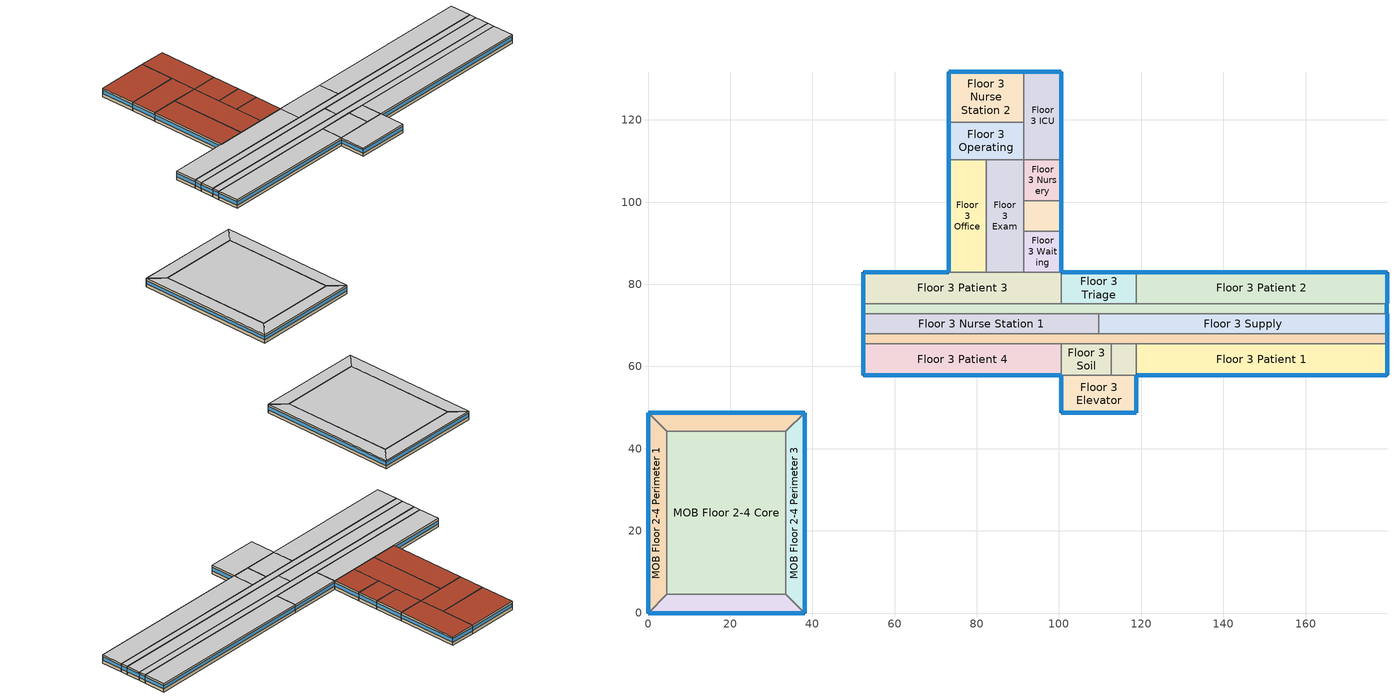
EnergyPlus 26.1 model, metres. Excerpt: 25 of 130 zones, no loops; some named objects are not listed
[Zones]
Floor 3 Clean
 floor adiabatic (INT-FLOOR-TOPSIDE): 118.87,65.53 118.87,57.91 112.78,57.91 112.78,65.53 z6.1
 wall adiabatic (Standard_Int-Wall): 112.78,65.53 112.78,57.91 118.87,57.91 118.87,65.53 112.78,65.53 z6.1:9.14
 ceiling adiabatic (INT-FLOOR-UNDERSIDE): 112.78,65.53 112.78,57.91 118.87,57.91 118.87,65.53 z9.14
MOB Floor 2-4 Perimeter 4
 floor adiabatic (INT-FLOOR-TOPSIDE): 38.1,48.77 33.53,44.2 4.57,44.2 0,48.77 z6.1
 wall outside (Steel-Framed_R-13 + R-3.8 ci_Ext-wall): 38.1,48.77 0,48.77 z6.1:9.14
 wall adiabatic (Standard_Int-Wall): 0,48.77 4.57,44.2 33.53,44.2 38.1,48.77 z6.1:9.14
 window (std_window_UValue_3.237_SHGC_0.49_VT_0.622): 38.05,48.77 0.05,48.77 z7.2:8.42
 ceiling adiabatic (INT-FLOOR-UNDERSIDE): 0,48.77 4.57,44.2 33.53,44.2 38.1,48.77 z9.14
Floor 3 Exam
 floor adiabatic (INT-FLOOR-TOPSIDE): 91.44,110.34 91.44,82.91 82.3,82.91 82.3,110.34 z6.1
 wall adiabatic (Standard_Int-Wall): 91.44,110.34 82.3,110.34 82.3,82.91 91.44,82.91 91.44,110.34 z6.1:9.14
 roof outside (IEAD_R-15 ci_Roof): 82.3,110.34 82.3,82.91 91.44,82.91 91.44,110.34 z9.14
Floor 3 Nurse Station 2
 floor adiabatic (INT-FLOOR-TOPSIDE): 91.44,131.67 91.44,119.48 73.15,119.48 73.15,131.67 z6.1
 wall outside (Steel-Framed_R-13 + R-3.8 ci_Ext-wall): 91.44,131.67 73.15,131.67 73.15,119.48 z6.1:9.14
 wall adiabatic (Standard_Int-Wall): 73.15,119.48 91.44,119.48 91.44,131.67 z6.1:9.14
 window (std_window_UValue_3.237_SHGC_0.49_VT_0.622): 91.39,131.67 73.2,131.67 z7.2:8.42
 window (std_window_UValue_3.237_SHGC_0.39_VT_0.495_west): 73.15,131.62 73.15,119.53 z7.2:8.43
 roof outside (IEAD_R-15 ci_Roof): 73.15,131.67 73.15,119.48 91.44,119.48 91.44,131.67 z9.14
Floor 3 Patient 2
 floor adiabatic (INT-FLOOR-TOPSIDE): 179.83,82.91 179.83,75.29 118.87,75.29 118.87,82.91 z6.1
 wall outside (Steel-Framed_R-13 + R-3.8 ci_Ext-wall): 179.83,75.29 179.83,82.91 118.87,82.91 z6.1:9.14
 wall adiabatic (Standard_Int-Wall): 118.87,82.91 118.87,75.29 179.83,75.29 z6.1:9.14
 window (std_window_UValue_3.237_SHGC_0.39_VT_0.495_east): 179.83,75.34 179.83,82.86 z7.2:8.43
 window (std_window_UValue_3.237_SHGC_0.49_VT_0.622): 179.78,82.91 118.92,82.91 z7.2:8.42
 ceiling adiabatic (INT-FLOOR-UNDERSIDE): 118.87,82.91 118.87,75.29 179.83,75.29 179.83,82.91 z9.14
Floor 3 Operating
 floor adiabatic (INT-FLOOR-TOPSIDE): 91.44,119.48 91.44,110.34 73.15,110.34 73.15,119.48 z6.1
 wall outside (Steel-Framed_R-13 + R-3.8 ci_Ext-wall): 73.15,119.48 73.15,110.34 z6.1:9.14
 wall adiabatic (Standard_Int-Wall): 73.15,110.34 91.44,110.34 91.44,119.48 73.15,119.48 z6.1:9.14
 window (std_window_UValue_3.237_SHGC_0.39_VT_0.495_west): 73.15,119.43 73.15,110.39 z7.2:8.43
 roof outside (IEAD_R-15 ci_Roof): 73.15,119.48 73.15,110.34 91.44,110.34 91.44,119.48 z9.14
Floor 3 Nursery
 floor adiabatic (INT-FLOOR-TOPSIDE): 100.58,110.34 100.58,100.28 91.44,100.28 91.44,110.34 z6.1
 wall outside (Steel-Framed_R-13 + R-3.8 ci_Ext-wall): 100.58,100.28 100.58,110.34 z6.1:9.14
 wall adiabatic (Standard_Int-Wall): 100.58,110.34 91.44,110.34 91.44,100.28 100.58,100.28 z6.1:9.14
 window (std_window_UValue_3.237_SHGC_0.39_VT_0.495_east): 100.58,100.33 100.58,110.29 z7.2:8.43
 roof outside (IEAD_R-15 ci_Roof): 91.44,110.34 91.44,100.28 100.58,100.28 100.58,110.34 z9.14
MOB Floor 2-4 Perimeter 2
 floor adiabatic (INT-FLOOR-TOPSIDE): 38.1,0 0,0 4.57,4.57 33.53,4.57 z6.1
 wall outside (Steel-Framed_R-13 + R-3.8 ci_Ext-wall): 0,0 38.1,0 z6.1:9.14
 wall adiabatic (Standard_Int-Wall): 38.1,0 33.53,4.57 4.57,4.57 0,0 z6.1:9.14
 window (std_window_UValue_3.237_SHGC_0.39_VT_0.495): 0.05,0 38.05,0 z7.2:8.42
 ceiling adiabatic (INT-FLOOR-UNDERSIDE): 4.57,4.57 0,0 38.1,0 33.53,4.57 z9.14
Floor 3 Patient 1
 floor adiabatic (INT-FLOOR-TOPSIDE): 179.83,65.53 179.83,57.91 118.87,57.91 118.87,65.53 z6.1
 wall outside (Steel-Framed_R-13 + R-3.8 ci_Ext-wall): 118.87,57.91 179.83,57.91 179.83,65.53 z6.1:9.14
 wall adiabatic (Standard_Int-Wall): 179.83,65.53 118.87,65.53 118.87,57.91 z6.1:9.14
 window (std_window_UValue_3.237_SHGC_0.39_VT_0.495): 118.92,57.91 179.78,57.91 z7.2:8.42
 window (std_window_UValue_3.237_SHGC_0.39_VT_0.495_east): 179.83,57.96 179.83,65.48 z7.2:8.43
 ceiling adiabatic (INT-FLOOR-UNDERSIDE): 118.87,65.53 118.87,57.91 179.83,57.91 179.83,65.53 z9.14
MOB Floor 2-4 Perimeter 3
 floor adiabatic (INT-FLOOR-TOPSIDE): 38.1,48.77 38.1,0 33.53,4.57 33.53,44.2 z6.1
 wall outside (Steel-Framed_R-13 + R-3.8 ci_Ext-wall): 38.1,0 38.1,48.77 z6.1:9.14
 wall adiabatic (Standard_Int-Wall): 38.1,48.77 33.53,44.2 33.53,4.57 38.1,0 z6.1:9.14
 window (std_window_UValue_3.237_SHGC_0.39_VT_0.495_east): 38.1,0.05 38.1,48.72 z7.2:8.42
 ceiling adiabatic (INT-FLOOR-UNDERSIDE): 33.53,44.2 33.53,4.57 38.1,0 38.1,48.77 z9.14
Floor 3 Patient 3
 floor adiabatic (INT-FLOOR-TOPSIDE): 100.58,82.91 100.58,75.29 52.43,75.29 52.43,82.91 z6.1
 wall outside (Steel-Framed_R-13 + R-3.8 ci_Ext-wall): 73.15,82.91 52.43,82.91 52.43,75.29 z6.1:9.14
 wall adiabatic (Standard_Int-Wall): 52.43,75.29 100.58,75.29 100.58,82.91 73.15,82.91 z6.1:9.14
 window (std_window_UValue_3.237_SHGC_0.49_VT_0.622): 73.1,82.91 52.48,82.91 z7.2:8.42
 window (std_window_UValue_3.237_SHGC_0.39_VT_0.495_west): 52.43,82.86 52.43,75.34 z7.2:8.43
 ceiling adiabatic (INT-FLOOR-UNDERSIDE): 52.43,82.91 52.43,75.29 100.58,75.29 100.58,82.91 z9.14
MOB Floor 2-4 Perimeter 1
 floor adiabatic (INT-FLOOR-TOPSIDE): 0,48.77 4.57,44.2 4.57,4.57 0,0 z6.1
 wall outside (Steel-Framed_R-13 + R-3.8 ci_Ext-wall): 0,48.77 0,0 z6.1:9.14
 wall adiabatic (Standard_Int-Wall): 0,0 4.57,4.57 4.57,44.2 0,48.77 z6.1:9.14
 window (std_window_UValue_3.237_SHGC_0.39_VT_0.495_west): 0,48.72 0,0.05 z7.2:8.42
 ceiling adiabatic (INT-FLOOR-UNDERSIDE): 0,48.77 0,0 4.57,4.57 4.57,44.2 z9.14
Floor 3 Nurse Station 1
 floor adiabatic (INT-FLOOR-TOPSIDE): 109.73,72.85 109.73,67.97 52.43,67.97 52.43,72.85 z6.1
 wall outside (Steel-Framed_R-13 + R-3.8 ci_Ext-wall): 52.43,72.85 52.43,67.97 z6.1:9.14
 wall adiabatic (Standard_Int-Wall): 52.43,67.97 109.73,67.97 109.73,72.85 52.43,72.85 z6.1:9.14
 window (std_window_UValue_3.237_SHGC_0.39_VT_0.495_west): 52.43,72.8 52.43,68.02 z7.2:8.44
 ceiling adiabatic (INT-FLOOR-UNDERSIDE): 52.43,72.85 52.43,67.97 109.73,67.97 109.73,72.85 z9.14
Floor 3 Procedure
 floor adiabatic (INT-FLOOR-TOPSIDE): 100.58,100.28 100.58,92.96 91.44,92.96 91.44,100.28 z6.1
 wall outside (Steel-Framed_R-13 + R-3.8 ci_Ext-wall): 100.58,92.96 100.58,100.28 z6.1:9.14
 wall adiabatic (Standard_Int-Wall): 100.58,100.28 91.44,100.28 91.44,92.96 100.58,92.96 z6.1:9.14
 window (std_window_UValue_3.237_SHGC_0.39_VT_0.495_east): 100.58,93.01 100.58,100.23 z7.2:8.43
 roof outside (IEAD_R-15 ci_Roof): 91.44,100.28 91.44,92.96 100.58,92.96 100.58,100.28 z9.14
MOB Floor 2-4 Core
 floor adiabatic (INT-FLOOR-TOPSIDE): 33.53,44.2 33.53,4.57 4.57,4.57 4.57,44.2 z6.1
 wall adiabatic (Standard_Int-Wall): 4.57,44.2 4.57,4.57 33.53,4.57 33.53,44.2 4.57,44.2 z6.1:9.14
 ceiling adiabatic (INT-FLOOR-UNDERSIDE): 4.57,44.2 4.57,4.57 33.53,4.57 33.53,44.2 z9.14
Floor 3 Supply
 floor adiabatic (INT-FLOOR-TOPSIDE): 179.83,72.85 179.83,67.97 109.73,67.97 109.73,72.85 z6.1
 wall outside (Steel-Framed_R-13 + R-3.8 ci_Ext-wall): 179.83,67.97 179.83,72.85 z6.1:9.14
 wall adiabatic (Standard_Int-Wall): 179.83,72.85 109.73,72.85 109.73,67.97 179.83,67.97 z6.1:9.14
 window (std_window_UValue_3.237_SHGC_0.39_VT_0.495_east): 179.83,68.02 179.83,72.8 z7.2:8.44
 ceiling adiabatic (INT-FLOOR-UNDERSIDE): 109.73,72.85 109.73,67.97 179.83,67.97 179.83,72.85 z9.14
Floor 3 Patient 4
 floor adiabatic (INT-FLOOR-TOPSIDE): 100.58,65.53 100.58,57.91 52.43,57.91 52.43,65.53 z6.1
 wall outside (Steel-Framed_R-13 + R-3.8 ci_Ext-wall): 52.43,65.53 52.43,57.91 100.58,57.91 z6.1:9.14
 wall adiabatic (Standard_Int-Wall): 100.58,57.91 100.58,65.53 52.43,65.53 z6.1:9.14
 window (std_window_UValue_3.237_SHGC_0.39_VT_0.495_west): 52.43,65.48 52.43,57.96 z7.2:8.43
 window (std_window_UValue_3.237_SHGC_0.39_VT_0.495): 52.48,57.91 100.53,57.91 z7.2:8.42
 ceiling adiabatic (INT-FLOOR-UNDERSIDE): 52.43,65.53 52.43,57.91 100.58,57.91 100.58,65.53 z9.14
Floor 3 Waiting
 floor adiabatic (INT-FLOOR-TOPSIDE): 100.58,92.96 100.58,82.91 91.44,82.91 91.44,92.96 z6.1
 wall outside (Steel-Framed_R-13 + R-3.8 ci_Ext-wall): 100.58,82.91 100.58,92.96 z6.1:9.14
 wall adiabatic (Standard_Int-Wall): 100.58,92.96 91.44,92.96 91.44,82.91 100.58,82.91 z6.1:9.14
 window (std_window_UValue_3.237_SHGC_0.39_VT_0.495_east): 100.58,82.96 100.58,92.91 z7.2:8.43
 roof outside (IEAD_R-15 ci_Roof): 91.44,92.96 91.44,82.91 100.58,82.91 100.58,92.96 z9.14
Floor 3 Office
 floor adiabatic (INT-FLOOR-TOPSIDE): 82.3,110.34 82.3,82.91 73.15,82.91 73.15,110.34 z6.1
 wall outside (Steel-Framed_R-13 + R-3.8 ci_Ext-wall): 73.15,110.34 73.15,82.91 z6.1:9.14
 wall adiabatic (Standard_Int-Wall): 73.15,82.91 82.3,82.91 82.3,110.34 73.15,110.34 z6.1:9.14
 window (std_window_UValue_3.237_SHGC_0.39_VT_0.495_west): 73.15,110.29 73.15,82.96 z7.2:8.42
 roof outside (IEAD_R-15 ci_Roof): 73.15,110.34 73.15,82.91 82.3,82.91 82.3,110.34 z9.14
Floor 3 Triage
 floor adiabatic (INT-FLOOR-TOPSIDE): 118.87,82.91 118.87,75.29 100.58,75.29 100.58,82.91 z6.1
 wall outside (Steel-Framed_R-13 + R-3.8 ci_Ext-wall): 118.87,82.91 100.58,82.91 z6.1:9.14
 wall adiabatic (Standard_Int-Wall): 100.58,82.91 100.58,75.29 118.87,75.29 118.87,82.91 z6.1:9.14
 window (std_window_UValue_3.237_SHGC_0.49_VT_0.622): 118.82,82.91 100.63,82.91 z7.2:8.42
 ceiling adiabatic (INT-FLOOR-UNDERSIDE): 100.58,82.91 100.58,75.29 118.87,75.29 118.87,82.91 z9.14
Floor 3 Soil
 floor adiabatic (INT-FLOOR-TOPSIDE): 112.78,65.53 112.78,57.91 100.58,57.91 100.58,65.53 z6.1
 wall adiabatic (Standard_Int-Wall): 100.58,65.53 100.58,57.91 112.78,57.91 112.78,65.53 100.58,65.53 z6.1:9.14
 ceiling adiabatic (INT-FLOOR-UNDERSIDE): 100.58,65.53 100.58,57.91 112.78,57.91 112.78,65.53 z9.14
Floor 3 Patient Corridor 1
 floor adiabatic (INT-FLOOR-TOPSIDE): 179.83,67.97 179.83,65.53 52.43,65.53 52.43,67.97 z6.1
 wall outside (Steel-Framed_R-13 + R-3.8 ci_Ext-wall): 179.83,65.53 179.83,67.97 / 52.43,67.97 52.43,65.53 z6.1:9.14
 wall adiabatic (Standard_Int-Wall): 179.83,67.97 52.43,67.97 / 52.43,65.53 179.83,65.53 z6.1:9.14
 window (std_window_UValue_3.237_SHGC_0.39_VT_0.495_east): 179.83,65.58 179.83,67.92 z7.2:8.47
 window (std_window_UValue_3.237_SHGC_0.39_VT_0.495_west): 52.43,67.92 52.43,65.58 z7.2:8.47
 ceiling adiabatic (INT-FLOOR-UNDERSIDE): 52.43,67.97 52.43,65.53 179.83,65.53 179.83,67.97 z9.14
Floor 3 ICU
 floor adiabatic (INT-FLOOR-TOPSIDE): 100.58,131.67 100.58,110.34 91.44,110.34 91.44,131.67 z6.1
 wall outside (Steel-Framed_R-13 + R-3.8 ci_Ext-wall): 100.58,110.34 100.58,131.67 91.44,131.67 z6.1:9.14
 wall adiabatic (Standard_Int-Wall): 91.44,131.67 91.44,110.34 100.58,110.34 z6.1:9.14
 window (std_window_UValue_3.237_SHGC_0.39_VT_0.495_east): 100.58,110.39 100.58,131.62 z7.2:8.42
 window (std_window_UValue_3.237_SHGC_0.49_VT_0.622): 100.53,131.67 91.49,131.67 z7.2:8.43
 roof outside (IEAD_R-15 ci_Roof): 91.44,131.67 91.44,110.34 100.58,110.34 100.58,131.67 z9.14
Floor 3 Elevator
 floor adiabatic (INT-FLOOR-TOPSIDE): 118.87,57.91 118.87,48.77 100.58,48.77 100.58,57.91 z6.1
 wall outside (Steel-Framed_R-13 + R-3.8 ci_Ext-wall): 100.58,57.91 100.58,48.77 118.87,48.77 118.87,57.91 z6.1:9.14
 wall adiabatic (Standard_Int-Wall): 118.87,57.91 100.58,57.91 z6.1:9.14
 window (std_window_UValue_3.237_SHGC_0.39_VT_0.495_west): 100.58,57.86 100.58,48.82 z7.2:8.43
 window (std_window_UValue_3.237_SHGC_0.39_VT_0.495): 100.63,48.77 118.82,48.77 z7.2:8.42
 window (std_window_UValue_3.237_SHGC_0.39_VT_0.495_east): 118.87,48.82 118.87,57.86 z7.2:8.43
 ceiling adiabatic (INT-FLOOR-UNDERSIDE): 100.58,57.91 100.58,48.77 118.87,48.77 118.87,57.91 z9.14
Floor 3 Patient Corridor 2
 floor adiabatic (INT-FLOOR-TOPSIDE): 179.83,75.29 179.83,72.85 52.43,72.85 52.43,75.29 z6.1
 wall outside (Steel-Framed_R-13 + R-3.8 ci_Ext-wall): 179.83,72.85 179.83,75.29 / 52.43,75.29 52.43,72.85 z6.1:9.14
 wall adiabatic (Standard_Int-Wall): 52.43,72.85 179.83,72.85 / 179.83,75.29 52.43,75.29 z6.1:9.14
 window (std_window_UValue_3.237_SHGC_0.39_VT_0.495_east): 179.83,72.9 179.83,75.24 z7.2:8.47
 window (std_window_UValue_3.237_SHGC_0.39_VT_0.495_west): 52.43,75.24 52.43,72.9 z7.2:8.47
 ceiling adiabatic (INT-FLOOR-UNDERSIDE): 52.43,75.29 52.43,72.85 179.83,72.85 179.83,75.29 z9.14
[Building]
Large Hospital TSD Baseline Model: Loads convergence tolerance value=0.04; Maximum number of warmup days=25; Minimum number of warmup days=6; North axis=0; Solar distribution=FullInteriorAndExterior; Temperature convergence tolerance value=0.2; Terrain=City
[Site:GroundTemperature:BuildingSurface]
19.527, 19.502, 19.536, 19.598, 20.002, 21.64, 22.225, 22.375, 21.449, 20.121, 19.802, 19.633
[Site:Location]
USA IL-CHICAGO-OHARE: Elevation=190; Latitude=41.77; Longitude=-87.75; Time zone=-6
[Site:WaterMainsTemperature]
Annual average outdoor air temperature=9.69; Calculation method=Correlation; Maximum difference in monthly average outdoor air temperatures=28.1
[SizingPeriod:DesignDay] Barometric pressure=99063; Day of month=21; Daylight saving time indicator=No; Humidity condition type=WetBulb; Rain indicator=No; Snow indicator=No; Solar model indicator=ASHRAEClearSky
Name | Daily dry bulb temperature range | Day type | Maximum dry bulb temperature | Month | Sky clearness | Wetbulb or dewpoint at maximum dry bulb | Wind direction | Wind speed
CHICAGO Ann Clg .4% Condns DB=>MWB | 10.7 | SummerDesignDay | 33.2 | 7 | 1 | 23.8 | 230 | 5.3
CHICAGO Ann Clg .4% Condns WB=>MDB | 10.7 | SummerDesignDay | 31.2 | 7 | 1 | 25.5 | 230 | 5.3
CHICAGO Ann Htg 99.6% Condns DB | 0 | WinterDesignDay | -20.6 | 1 | 0 | -20.6 | 270 | 4.9
[Construction]
IEAD_R-15 ci_Roof: Roof Membrane, Roof Insulation, Metal Decking
INT-FLOOR-TOPSIDE: Std MAT-CC05 4  MW CONCRETE, Std CP02 CARPET PAD
INT-FLOOR-UNDERSIDE: Std CP02 CARPET PAD, Std MAT-CC05 4  MW CONCRETE
InteriorFurnishings: Std Wood 6inch
Standard_Int-Wall: GP01 1/2 GYPSUM, GP01 1/2 GYPSUM
Steel-Framed_R-13 + R-3.8 ci_Ext-wall: MAT-SHEATH, Wall Insulation [6], 1/2IN Gypsum
std_window_UValue_3.237_SHGC_0.39_VT_0.495; std_window_UValue_3.237_SHGC_0.39_VT_0.495_east; std_window_UValue_3.237_SHGC_0.39_VT_0.495_west: Theoretical Glass [131]
std_window_UValue_3.237_SHGC_0.49_VT_0.622: Theoretical Glass [132]
[Material] Thermal absorptance=0.9
Name | Conductivity | Density | Roughness | Solar absorptance | Specific heat | Thickness | Visible absorptance
1/2IN Gypsum | 0.16 | 784.9 | Smooth | 0.92 | 830 | 0.0127 | 0.92
GP01 1/2 GYPSUM | 0.16 | 800 | Smooth | 0.7 | 1090 | 0.0127 | 0.5
Metal Decking | 45.006 | 7680 | MediumSmooth | 0.7 | 418.4 | 0.0015 | 0.3
Roof Insulation | 0.049 | 265 | MediumRough | 0.7 | 836.8 | 0.125 | 0.7
Roof Membrane | 0.16 | 1121.29 | VeryRough | 0.7 | 1460 | 0.0095 | 0.7
Std MAT-CC05 4  MW CONCRETE | 0.858 | 1968 | Rough | 0.7 | 836.8 | 0.1 | 0.2
Std Wood 6inch | 0.12 | 540 | MediumSmooth | 0.7 | 1210 | 0.15 | 0.7
Wall Insulation [6] | 0.045 | 265 | MediumRough | 0.7 | 836.8 | 0.0678 | 0.7
[Material:NoMass] Solar absorptance=0.7; Thermal absorptance=0.9
Name | Roughness | Thermal resistance | Visible absorptance
MAT-SHEATH | Rough | 0.3626 | 0.7
Std CP02 CARPET PAD | VeryRough | 0.21648 | 0.8
[WindowMaterial:Glazing] Back side infrared hemispherical emissivity=0.9; Conductivity=0.0199; Dirt correction factor for solar and visible transmittance=1; Front side infrared hemispherical emissivity=0.9; Infrared transmittance at normal incidence=0; Optical data type=SpectralAverage; Solar diffusing=No; Thickness=0.003
Name | Back side solar reflectance at normal incidence | Back side visible reflectance at normal incidence | Front side solar reflectance at normal incidence | Front side visible reflectance at normal incidence | Solar transmittance at normal incidence | Visible transmittance at normal incidence
Theoretical Glass [131] | 0.5668 | 0.455 | 0.5668 | 0.455 | 0.3832 | 0.495
Theoretical Glass [132] | 0.4674 | 0.3284 | 0.4674 | 0.3284 | 0.4826 | 0.6216
[ElectricEquipment] Design level calculation method=EquipmentLevel; End use subcategory=General; Fraction latent=0; Fraction lost=0; Fraction radiant=0.5
Name | Design level | Schedule | Zone or zonelist or space or spacelist
Floor 3 Clean_ElecPlug_Equip | 1000.1 | BLDG_EQUIP_SCH_24_7 | Floor 3 Clean
Floor 3 Elevator_ElecPlug_Equip | 180.6035 | BLDG_EQUIP_SCH_24_7 | Floor 3 Elevator
Floor 3 Exam_ElecPlug_Equip | 2699.02 | BLDG_EQUIP_SCH_OFFICE | Floor 3 Exam
Floor 3 ICU_ElecPlug_Equip; Floor 3 ICU_ElecProcess_Equip | 2099.24 | BLDG_EQUIP_SCH_24_7 | Floor 3 ICU
Floor 3 Nurse Station 1_ElecPlug_Equip | 751.7268 | BLDG_EQUIP_SCH_24_7 | Floor 3 Nurse Station 1
Floor 3 Nurse Station 1_ElecProcess_Equip | 1503.45 | BLDG_EQUIP_SCH_24_7 | Floor 3 Nurse Station 1
Floor 3 Nurse Station 2_ElecPlug_Equip | 599.782 | BLDG_EQUIP_SCH_24_7 | Floor 3 Nurse Station 2
Floor 3 Nurse Station 2_ElecProcess_Equip | 1199.56 | BLDG_EQUIP_SCH_24_7 | Floor 3 Nurse Station 2
Floor 3 Nursery_ElecPlug_Equip | 989.6403 | BLDG_EQUIP_SCH_24_7 | Floor 3 Nursery
Floor 3 Office_ElecPlug_Equip | 1349.51 | BLDG_EQUIP_SCH_OFFICE | Floor 3 Office
Floor 3 Operating_ElecPlug_Equip | 1799.42 | BLDG_EQUIP_SCH_24_7 | Floor 3 Operating
Floor 3 Operating_ElecProcess_Equip | 5399.95 | BLDG_EQUIP_SCH_24_7 | Floor 3 Operating
Floor 3 Patient 1_ElecPlug_Equip | 4998.18 | BLDG_EQUIP_SCH_24_7 | Floor 3 Patient 1
Floor 3 Patient 2_ElecPlug_Equip | 4998.18 | BLDG_EQUIP_SCH_24_7 | Floor 3 Patient 2
Floor 3 Patient 3_ElecPlug_Equip | 3948.565 | BLDG_EQUIP_SCH_24_7 | Floor 3 Patient 3
Floor 3 Patient 4_ElecPlug_Equip | 3948.565 | BLDG_EQUIP_SCH_24_7 | Floor 3 Patient 4
Floor 3 Patient Corridor 1_ElecPlug_Equip | 335.5201 | BLDG_EQUIP_SCH_24_7 | Floor 3 Patient Corridor 1
Floor 3 Patient Corridor 2_ElecPlug_Equip | 335.5201 | BLDG_EQUIP_SCH_24_7 | Floor 3 Patient Corridor 2
Floor 3 Procedure_ElecPlug_Equip | 719.7384 | BLDG_EQUIP_SCH_OFFICE | Floor 3 Procedure
Floor 3 Procedure_ElecProcess_Equip | 2159.88 | BLDG_EQUIP_SCH_OFFICE | Floor 3 Procedure
Floor 3 Supply_ElecPlug_Equip | 3678.66 | BLDG_EQUIP_SCH_24_7 | Floor 3 Supply
Floor 3 Triage_ElecPlug_Equip | 1499.46 | BLDG_EQUIP_SCH_24_7 | Floor 3 Triage
Floor 3 Waiting_ElecPlug_Equip | 99.3319 | BLDG_EQUIP_SCH_24_7 | Floor 3 Waiting
MOB Floor 2-4 Core_ElecPlug_Equip | 6172.76 | BLDG_EQUIP_SCH_OFFICE | MOB Floor 2-4 Core
MOB Floor 2-4 Perimeter 1_ElecPlug_Equip | 1087.1 | BLDG_EQUIP_SCH_OFFICE | MOB Floor 2-4 Perimeter 1
MOB Floor 2-4 Perimeter 2_ElecPlug_Equip | 824.7003 | BLDG_EQUIP_SCH_OFFICE | MOB Floor 2-4 Perimeter 2
MOB Floor 2-4 Perimeter 3_ElecPlug_Equip | 1087.1 | BLDG_EQUIP_SCH_OFFICE | MOB Floor 2-4 Perimeter 3
MOB Floor 2-4 Perimeter 4_ElecPlug_Equip | 824.7003 | BLDG_EQUIP_SCH_OFFICE | MOB Floor 2-4 Perimeter 4
[EnergyManagementSystem:GlobalVariable]
EnergyManagementSystem:GlobalVariable 1: Flr_1_Cafe_RE; Flr_1_Clean_RE; Flr_1_Conf_RE; Flr_1_Dining_RE; Flr_1_Elev_RE; Flr_1_Exam_RE; Flr_1_FStor_RE; Flr_1_GStor_RE; Flr_1_Image_RE; Flr_1_Kitchen_RE; Flr_1_Lab_1_RE; Flr_1_Lab_2_RE; Flr_1_Laundry_RE; Flr_1_Lobby_RE; Flr_1_Lounge_RE; Flr_1_Mech_1_RE; Flr_1_Mech_2_RE; Flr_1_Off_1_RE; Flr_1_Off_2_RE; Flr_1_Off_3_RE; Flr_1_Off3_P1_RE; Flr_1_Off3_P2_RE; Flr_1_Off3_P3_RE; Flr_1_Pat_RE; Flr_1_Pharm_RE; Flr_1_PT_RE; Flr_1_Receive_RE; Flr_1_Recep_RE; Flr_1_Soil_RE; Flr_1_Stor_RE; Flr_1_Waiting_RE; Flr_2_Chapel_RE; Flr_2_Clean_1_RE; Flr_2_Clean_2_RE; Flr_2_Cor_RE; Flr_2_Elev_RE; Flr_2_Exam_1_RE; Flr_2_Exam_2_RE; Flr_2_Exam_3_RE; Flr_2_Exam_4_RE; Flr_2_Gift_RE; Flr_2_Image_1_RE; Flr_2_Image_2_RE; Flr_2_Image_3_RE; Flr_2_Lab_1_RE; Flr_2_Lab_2_RE; Flr_2_Lounge1_RE; Flr_2_Lounge2_RE; Flr_2_Lockers_RE; Flr_2_NS_1_RE; Flr_2_NS_2_RE; Flr_2_Off_1_RE; Flr_2_Off_2_RE; Flr_2_Off_3_RE; Flr_2_Off_4_RE; Flr_2_Sterile_RE; Flr_2_OR_RE; Flr_2_PACU_RE; Flr_2_Pat_1_RE; Flr_2_Pat_2_RE; Flr_2_Proc_1_RE; Flr_2_Proc_2_RE; Flr_2_Recep_RE; Flr_2_Rest_1_RE; Flr_2_Rest_2_RE; Flr_2_Soil_1_RE; Flr_2_Soil_2_RE; Flr_2_Stor_1_RE; Flr_2_Stor_2_RE; Flr_2_Trauma_RE; Flr_2_Triage_RE; Flr_2_Waiting_RE; Flr_3_Clean_RE; Flr_3_Elev_RE; Flr_3_Exam_RE; Flr_3_ICU_RE; Flr_3_NS_1_RE; Flr_3_NS_2_RE; Flr_3_Nursery_RE; Flr_3_Off_RE; Flr_3_OR_RE; Flr_3_Pat_1_RE; Flr_3_Pat_2_RE; Flr_3_Pat_3_RE; Flr_3_Pat_4_RE; Flr_3_PatCor1_RE; Flr_3_PatCor2_RE; Flr_3_Proc_RE; Flr_3_Soil_RE; Flr_3_Supply_RE; Flr_3_Triage_RE; Flr_3_Waiting_RE; Flr46_Clean_RE; Flr46_Elev_RE; Flr46_NS_RE; Flr46_Off_RE; Flr46_Pat_1_RE; Flr46_Pat_2_RE; Flr46_Pat_3_RE; Flr46_Pat_4_RE; Flr46_PatCor1_RE; Flr46_PatCor2_RE; Flr46_Soil_RE; Flr46_Supply_RE; Flr_7_Clean_RE; Flr_7_Elev_RE; Flr_7_NS_RE; Flr_7_Off_RE; Flr_7_Pat_1_RE; Flr_7_Pat_2_RE; Flr_7_Pat_3_RE; Flr_7_Pat_4_RE; Flr_7_PatCor1_RE; Flr_7_PatCor2_RE; Flr_7_Soil_RE; Flr_7_Supply_RE; MOB_Flr1_Core_RE; MOB_Flr1_Prm1_RE; MOB_Flr1_Prm2_RE; MOB_Flr1_Prm3_RE; MOB_24_Core_RE; MOB_24_Prm1_RE; MOB_24_Prm2_RE; MOB_24_Prm3_RE; MOB_24_Prm_4_RE; MOB_Flr5_Core_RE; MOB_Flr5_Prm1_RE; MOB_Flr5_Prm2_RE; MOB_Flr5_Prm3_RE; MOB_Flr5_Prm4_RE; Reheat; Flr_1_Cafe_Heat; Flr_1_Clean_Heat; Flr_1_Conf_Heat; Flr_1_Dining_Heat; Flr_1_Elev_Heat; Flr_1_Exam_Heat; Flr_1_FStor_Heat; Flr_1_GStor_Heat; Flr_1_Image_Heat; Flr_1_Kitchen_Heat; Flr_1_Lab_1_Heat; Flr_1_Lab_2_Heat; Flr_1_Laundry_Heat; Flr_1_Lobby_Heat; Flr_1_Lounge_Heat; Flr_1_Mech_1_Heat; Flr_1_Mech_2_Heat; Flr_1_Off_1_Heat; Flr_1_Off_2_Heat; Flr_1_Off_3_Heat; Flr_1_Off3_P1_Heat; Flr_1_Off3_P2_Heat; Flr_1_Off3_P3_Heat; Flr_1_Pat_Heat; Flr_1_Pharm_Heat; Flr_1_PT_Heat; Flr_1_Receive_Heat; Flr_1_Recep_Heat; Flr_1_Soil_Heat; Flr_1_Stor_Heat; Flr_1_Waiting_Heat; Flr_2_Chapel_Heat; Flr_2_Clean_1_Heat; Flr_2_Clean_2_Heat; Flr_2_Cor_Heat; Flr_2_Elev_Heat; Flr_2_Exam_1_Heat; Flr_2_Exam_2_Heat; Flr_2_Exam_3_Heat; Flr_2_Exam_4_Heat; Flr_2_Gift_Heat; Flr_2_Image_1_Heat; Flr_2_Image_2_Heat; Flr_2_Image_3_Heat; Flr_2_Lab_1_Heat; Flr_2_Lab_2_Heat; Flr_2_Lounge1_Heat; Flr_2_Lounge2_Heat; Flr_2_Lockers_Heat; Flr_2_NS_1_Heat; Flr_2_NS_2_Heat; Flr_2_Off_1_Heat; Flr_2_Off_2_Heat; Flr_2_Off_3_Heat; Flr_2_Off_4_Heat; Flr_2_Sterile_Heat; Flr_2_OR_Heat; Flr_2_PACU_Heat; Flr_2_Pat_1_Heat; Flr_2_Pat_2_Heat; Flr_2_Proc_1_Heat; Flr_2_Proc_2_Heat; Flr_2_Recep_Heat; Flr_2_Rest_1_Heat; Flr_2_Rest_2_Heat; Flr_2_Soil_1_Heat; Flr_2_Soil_2_Heat; Flr_2_Stor_1_Heat; Flr_2_Stor_2_Heat; Flr_2_Trauma_Heat; Flr_2_Triage_Heat; Flr_2_Waiting_Heat; Flr_3_Clean_Heat; Flr_3_Elev_Heat; Flr_3_Exam_Heat; Flr_3_ICU_Heat; Flr_3_NS_1_Heat; Flr_3_NS_2_Heat; Flr_3_Nursery_Heat; Flr_3_Off_Heat; Flr_3_OR_Heat; Flr_3_Pat_1_Heat; Flr_3_Pat_2_Heat; Flr_3_Pat_3_Heat; Flr_3_Pat_4_Heat; Flr_3_PatCor1_Heat; Flr_3_PatCor2_Heat; Flr_3_Proc_Heat; Flr_3_Soil_Heat; Flr_3_Supply_Heat; Flr_3_Triage_Heat; Flr_3_Waiting_Heat; Flr46_Clean_Heat; Flr46_Elev_Heat; Flr46_NS_Heat; Flr46_Off_Heat; Flr46_Pat_1_Heat; Flr46_Pat_2_Heat; Flr46_Pat_3_Heat; Flr46_Pat_4_Heat; Flr46_PatCor1_Heat; Flr46_PatCor2_Heat; Flr46_Soil_Heat; Flr46_Supply_Heat; Flr_7_Clean_Heat; Flr_7_Elev_Heat; Flr_7_NS_Heat; Flr_7_Off_Heat; Flr_7_Pat_1_Heat; Flr_7_Pat_2_Heat; Flr_7_Pat_3_Heat; Flr_7_Pat_4_Heat; Flr_7_PatCor1_Heat; Flr_7_PatCor2_Heat; Flr_7_Soil_Heat; Flr_7_Supply_Heat; MOB_Flr1_Core_Heat; MOB_Flr1_Prm1_Heat; MOB_Flr1_Prm2_Heat; MOB_Flr1_Prm3_Heat; MOB_24_Core_Heat; MOB_24_Prm1_Heat; MOB_24_Prm2_Heat; MOB_24_Prm3_Heat; MOB_24_Prm_4_Heat; MOB_Flr5_Core_Heat; MOB_Flr5_Prm1_Heat; MOB_Flr5_Prm2_Heat; MOB_Flr5_Prm3_Heat; MOB_Flr5_Prm4_Heat; AHU_1_Heat; AHU_2_Heat; AHU_3_Heat; AHU_4_Heat; AHU_5_Heat; AHU_6_Heat; Heat; AHU_1_Problem; AHU_2_Problem; AHU_3_Problem; AHU_4_Problem; AHU_5_Problem; AHU_6_Problem; AHU_1_Economize; AHU_2_Economize; AHU_3_Economize; AHU_4_Economize; AHU_5_Economize; AHU_6_Economize; Flr_1_Cafe_DT2; Flr_1_Clean_DT2; Flr_1_Conf_DT2; Flr_1_Dining_DT2; Flr_1_Elev_DT2; Flr_1_Exam_DT2; Flr_1_FStor_DT2; Flr_1_GStor_DT2; Flr_1_Image_DT2; Flr_1_Kitchen_DT2; Flr_1_Lab_1_DT2; Flr_1_Lab_2_DT2; Flr_1_Laundry_DT2; Flr_1_Lobby_DT2; Flr_1_Lounge_DT2; Flr_1_Mech_1_DT2; Flr_1_Mech_2_DT2; Flr_1_Off_1_DT2; Flr_1_Off_2_DT2; Flr_1_Off_3_DT2; Flr_1_Off3_P1_DT2; Flr_1_Off3_P2_DT2; Flr_1_Off3_P3_DT2; Flr_1_Pat_DT2; Flr_1_Pharm_DT2; Flr_1_PT_DT2; Flr_1_Receive_DT2; Flr_1_Recep_DT2; Flr_1_Soil_DT2; Flr_1_Stor_DT2; Flr_1_Waiting_DT2
[EnergyManagementSystem:OutputVariable] Type of data in variable=Summed; Units=J; Update frequency=ZoneTimestep
Name | Ems program or subroutine | Ems variable
Floor 1 Patient Reheat Energy | Flr_1_Pat_Coil_Reheat_Energy_Program | Flr_1_Pat_RE
Floor 1 Pharmacy Reheat Energy | Flr_1_Pharm_Coil_Reheat_Energy_Program | Flr_1_Pharm_RE
Floor 1 Physcial Therapy Reheat Energy | Flr_1_PT_Coil_Reheat_Energy_Program | Flr_1_PT_RE
Floor 1 Receiving Reheat Energy | Flr_1_Receive_Coil_Reheat_Energy_Program | Flr_1_Receive_RE
Floor 1 Reception Reheat Energy | Flr_1_Recep_Coil_Reheat_Energy_Program | Flr_1_Recep_RE
Floor 1 Soil Reheat Energy | Flr_1_Soil_Coil_Reheat_Energy_Program | Flr_1_Soil_RE
Floor 1 Storage Reheat Energy | Flr_1_Stor_Coil_Reheat_Energy_Program | Flr_1_Stor_RE
Floor 1 Waiting Reheat Energy | Flr_1_Waiting_Coil_Reheat_Energy_Program | Flr_1_Waiting_RE
Floor 2 Chapel Reheat Energy | Flr_2_Chapel_Coil_Reheat_Energy_Program | Flr_2_Chapel_RE
Floor 2 Clean 1 Reheat Energy | Flr_2_Clean_1_Coil_Reheat_Energy_Program | Flr_2_Clean_1_RE
Floor 2 Clean 2 Reheat Energy | Flr_2_Clean_2_Coil_Reheat_Energy_Program | Flr_2_Clean_2_RE
Floor 2 Corridor Reheat Energy | Flr_2_Cor_Coil_Reheat_Energy_Program | Flr_2_Cor_RE
Floor 2 Elevator Reheat Energy | Flr_2_Elev_Coil_Reheat_Energy_Program | Flr_2_Elev_RE
Floor 2 Exam 1 Reheat Energy | Flr_2_Exam_1_Coil_Reheat_Energy_Program | Flr_2_Exam_1_RE
Floor 2 Exam 2 Reheat Energy | Flr_2_Exam_2_Coil_Reheat_Energy_Program | Flr_2_Exam_2_RE
Floor 2 Exam 3 Reheat Energy | Flr_2_Exam_3_Coil_Reheat_Energy_Program | Flr_2_Exam_3_RE
Floor 2 Exam 4 Reheat Energy | Flr_2_Exam_4_Coil_Reheat_Energy_Program | Flr_2_Exam_4_RE
Floor 2 Gift Shop Reheat Energy | Flr_2_Gift_Coil_Reheat_Energy_Program | Flr_2_Gift_RE
Floor 2 Imaging 1 Reheat Energy | Flr_2_Image_1_Coil_Reheat_Energy_Program | Flr_2_Image_1_RE
Floor 2 Imaging 2 Reheat Energy | Flr_2_Image_2_Coil_Reheat_Energy_Program | Flr_2_Image_2_RE
Floor 2 Imaging 3 Reheat Energy | Flr_2_Image_3_Coil_Reheat_Energy_Program | Flr_2_Image_3_RE
Floor 2 Lab 1 Reheat Energy | Flr_2_Lab_1_Coil_Reheat_Energy_Program | Flr_2_Lab_1_RE
Floor 2 Lab 2 Reheat Energy | Flr_2_Lab_2_Coil_Reheat_Energy_Program | Flr_2_Lab_2_RE
Floor 2 Lockers Reheat Energy | Flr_2_Lockers_Coil_Reheat_Energy_Program | Flr_2_Lockers_RE
Floor 2 Lounge 1 Reheat Energy | Flr_2_Lounge1_Coil_Reheat_Energy_Program | Flr_2_Lounge1_RE
Floor 2 Lounge 2 Reheat Energy | Flr_2_Lounge2_Coil_Reheat_Energy_Program | Flr_2_Lounge2_RE
Floor 2 Nurse Station 1 Reheat Energy | Flr_2_NS_1_Coil_Reheat_Energy_Program | Flr_2_NS_1_RE
Floor 2 Nurse Station 2 Reheat Energy | Flr_2_NS_2_Coil_Reheat_Energy_Program | Flr_2_NS_2_RE
Floor 2 Office 1 Reheat Energy | Flr_2_Off_1_Coil_Reheat_Energy_Program | Flr_2_Off_1_RE
Floor 2 Office 2 Reheat Energy | Flr_2_Off_2_Coil_Reheat_Energy_Program | Flr_2_Off_2_RE
Floor 2 Office 3 Reheat Energy | Flr_2_Off_3_Coil_Reheat_Energy_Program | Flr_2_Off_3_RE
Floor 2 Office 4 Reheat Energy | Flr_2_Off_4_Coil_Reheat_Energy_Program | Flr_2_Off_4_RE
Floor 2 Operating Reheat Energy | Flr_2_OR_Coil_Reheat_Energy_Program | Flr_2_OR_RE
Floor 2 PACU Reheat Energy | Flr_2_PACU_Coil_Reheat_Energy_Program | Flr_2_PACU_RE
Floor 2 Patient 1 Reheat Energy | Flr_2_Pat_1_Coil_Reheat_Energy_Program | Flr_2_Pat_1_RE
Floor 2 Patient 2 Reheat Energy | Flr_2_Pat_2_Coil_Reheat_Energy_Program | Flr_2_Pat_2_RE
Floor 2 Procedure 1 Reheat Energy | Flr_2_Proc_1_Coil_Reheat_Energy_Program | Flr_2_Proc_1_RE
Floor 2 Procedure 2 Reheat Energy | Flr_2_Proc_2_Coil_Reheat_Energy_Program | Flr_2_Proc_2_RE
Floor 2 Reception Reheat Energy | Flr_2_Recep_Coil_Reheat_Energy_Program | Flr_2_Recep_RE
Floor 2 Restroom 1 Reheat Energy | Flr_2_Rest_1_Coil_Reheat_Energy_Program | Flr_2_Rest_1_RE
Floor 2 Restroom 2 Reheat Energy | Flr_2_Rest_2_Coil_Reheat_Energy_Program | Flr_2_Rest_2_RE
Floor 2 Soil 1 Reheat Energy | Flr_2_Soil_1_Coil_Reheat_Energy_Program | Flr_2_Soil_1_RE
Floor 2 Soil 2 Reheat Energy | Flr_2_Soil_2_Coil_Reheat_Energy_Program | Flr_2_Soil_2_RE
Floor 2 Sterilizing Reheat Energy | Flr_2_Sterile_Coil_Reheat_Energy_Program | Flr_2_Sterile_RE
Floor 2 Storage 1 Reheat Energy | Flr_2_Stor_1_Coil_Reheat_Energy_Program | Flr_2_Stor_1_RE
Floor 2 Storage 2 Reheat Energy | Flr_2_Stor_2_Coil_Reheat_Energy_Program | Flr_2_Stor_2_RE
Floor 2 Trauma Reheat Energy | Flr_2_Trauma_Coil_Reheat_Energy_Program | Flr_2_Trauma_RE
Floor 2 Triage Reheat Energy | Flr_2_Triage_Coil_Reheat_Energy_Program | Flr_2_Triage_RE
Floor 2 Waiting Reheat Energy | Flr_2_Waiting_Coil_Reheat_Energy_Program | Flr_2_Waiting_RE
Floor 3 Clean Reheat Energy | Flr_3_Clean_Coil_Reheat_Energy_Program | Flr_3_Clean_RE
Floor 3 Elevator Reheat Energy | Flr_3_Elev_Coil_Reheat_Energy_Program | Flr_3_Elev_RE
Floor 3 Exam Reheat Energy | Flr_3_Exam_Coil_Reheat_Energy_Program | Flr_3_Exam_RE
Floor 3 ICU Reheat Energy | Flr_3_ICU_Coil_Reheat_Energy_Program | Flr_3_ICU_RE
Floor 3 Nurse Station 1 Reheat Energy | Flr_3_NS_1_Coil_Reheat_Energy_Program | Flr_3_NS_1_RE
Floor 3 Nurse Station 2 Reheat Energy | Flr_3_NS_2_Coil_Reheat_Energy_Program | Flr_3_NS_2_RE
Floor 3 Nursery Reheat Energy | Flr_3_Nursery_Coil_Reheat_Energy_Program | Flr_3_Nursery_RE
Floor 3 Office Reheat Energy | Flr_3_Off_Coil_Reheat_Energy_Program | Flr_3_Off_RE
Floor 3 Operating Reheat Energy | Flr_3_OR_Coil_Reheat_Energy_Program | Flr_3_OR_RE
Floor 3 Patient 1 Reheat Energy | Flr_3_Pat_1_Coil_Reheat_Energy_Program | Flr_3_Pat_1_RE
Floor 3 Patient 2 Reheat Energy | Flr_3_Pat_2_Coil_Reheat_Energy_Program | Flr_3_Pat_2_RE
Floor 3 Patient 3 Reheat Energy | Flr_3_Pat_3_Coil_Reheat_Energy_Program | Flr_3_Pat_3_RE
Floor 3 Patient 4 Reheat Energy | Flr_3_Pat_4_Coil_Reheat_Energy_Program | Flr_3_Pat_4_RE
Floor 3 Patient Corridor 1 Reheat Energy | Flr_3_PatCor1_Coil_Reheat_Energy_Program | Flr_3_PatCor1_RE
Floor 3 Patient Corridor 2 Reheat Energy | Flr_3_PatCor2_Coil_Reheat_Energy_Program | Flr_3_PatCor2_RE
Floor 3 Procedure Reheat Energy | Flr_3_Proc_Coil_Reheat_Energy_Program | Flr_3_Proc_RE
Floor 3 Soil Reheat Energy | Flr_3_Soil_Coil_Reheat_Energy_Program | Flr_3_Soil_RE
Floor 3 Supply Reheat Energy | Flr_3_Supply_Coil_Reheat_Energy_Program | Flr_3_Supply_RE
Floor 3 Triage Reheat Energy | Flr_3_Triage_Coil_Reheat_Energy_Program | Flr_3_Triage_RE
Floor 3 Waiting Reheat Energy | Flr_3_Waiting_Coil_Reheat_Energy_Program | Flr_3_Waiting_RE
Floor 4_6 Clean Reheat Energy | Flr46_Clean_Coil_Reheat_Energy_Program | Flr46_Clean_RE
Floor 4_6 Elevator Reheat Energy | Flr46_Elev_Coil_Reheat_Energy_Program | Flr46_Elev_RE
Floor 4_6 Nurse_Station Reheat Energy | Flr46_NS_Coil_Reheat_Energy_Program | Flr46_NS_RE
Floor 4_6 Office Reheat Energy | Flr46_Off_Coil_Reheat_Energy_Program | Flr46_Off_RE
Floor 4_6 Patient 1 Reheat Energy | Flr46_Pat_1_Coil_Reheat_Energy_Program | Flr46_Pat_1_RE
Floor 4_6 Patient 2 Reheat Energy | Flr46_Pat_2_Coil_Reheat_Energy_Program | Flr46_Pat_2_RE
Floor 4_6 Patient 3 Reheat Energy | Flr46_Pat_3_Coil_Reheat_Energy_Program | Flr46_Pat_3_RE
Floor 4_6 Patient 4 Reheat Energy | Flr46_Pat_4_Coil_Reheat_Energy_Program | Flr46_Pat_4_RE
Floor 4_6 Patient Corridor 1 Reheat Energy | Flr46_PatCor1_Coil_Reheat_Energy_Program | Flr46_PatCor1_RE
Floor 4_6 Patient Corridor 2 Reheat Energy | Flr46_PatCor2_Coil_Reheat_Energy_Program | Flr46_PatCor2_RE
Floor 4_6 Soil Reheat Energy | Flr46_Soil_Coil_Reheat_Energy_Program | Flr46_Soil_RE
Floor 4_6 Supply Reheat Energy | Flr46_Supply_Coil_Reheat_Energy_Program | Flr46_Supply_RE
Floor 7 Clean Reheat Energy | Flr_7_Clean_Coil_Reheat_Energy_Program | Flr_7_Clean_RE
Floor 7 Elevator Reheat Energy | Flr_7_Elev_Coil_Reheat_Energy_Program | Flr_7_Elev_RE
Floor 7 Nurse Station Reheat Energy | Flr_7_NS_Coil_Reheat_Energy_Program | Flr_7_NS_RE
Floor 7 Office Reheat Energy | Flr_7_Off_Coil_Reheat_Energy_Program | Flr_7_Off_RE
Floor 7 Patient 1 Reheat Energy | Flr_7_Pat_1_Coil_Reheat_Energy_Program | Flr_7_Pat_1_RE
Floor 7 Patient 2 Reheat Energy | Flr_7_Pat_2_Coil_Reheat_Energy_Program | Flr_7_Pat_2_RE
[Exterior:FuelEquipment]
MOB Floor 5 Perimeter 4_Building Elevators: Design level=203699; End use subcategory=General; Fuel use type=Electricity; Schedule=BLDG_ELEVATORS
[Exterior:Lights]
Exterior Facade Lighting: Control option=AstronomicalClock; Design level=11750; End use subcategory=Exterior Facade Lighting; Schedule=ALWAYS_ON
[InternalMass] Construction=InteriorFurnishings
Name | Zone or zonelist | Surface area
Floor 3 Clean Internal Mass | Floor 3 Clean | 92.903
Floor 3 Elevator Internal Mass | Floor 3 Elevator | 334.4509
Floor 3 Exam Internal Mass | Floor 3 Exam | 501.6764
Floor 3 ICU Internal Mass | Floor 3 ICU | 390.1928
Floor 3 Nurse Station 1 Internal Mass | Floor 3 Nurse Station 1 | 558.9047
Floor 3 Nurse Station 2 Internal Mass | Floor 3 Nurse Station 2 | 445.9346
Floor 3 Nursery Internal Mass | Floor 3 Nursery | 183.948
Floor 3 Office Internal Mass | Floor 3 Office | 501.6764
Floor 3 Operating Internal Mass | Floor 3 Operating | 334.4656
Floor 3 Patient 1 Internal Mass | Floor 3 Patient 1 | 929.0304
Floor 3 Patient 2 Internal Mass | Floor 3 Patient 2 | 929.0304
Floor 3 Patient 3 Internal Mass | Floor 3 Patient 3 | 733.934
Floor 3 Patient 4 Internal Mass | Floor 3 Patient 4 | 733.934
Floor 3 Patient Corridor 1 Internal Mass | Floor 3 Patient Corridor 1 | 621.3336
Floor 3 Patient Corridor 2 Internal Mass | Floor 3 Patient Corridor 2 | 621.3336
Floor 3 Procedure Internal Mass | Floor 3 Procedure | 133.7804
Floor 3 Soil Internal Mass | Floor 3 Soil | 185.8061
Floor 3 Supply Internal Mass | Floor 3 Supply | 683.7664
Floor 3 Triage Internal Mass | Floor 3 Triage | 278.7091
Floor 3 Waiting Internal Mass | Floor 3 Waiting | 183.948
MOB Floor 2-4 Core Internal Mass | MOB Floor 2-4 Core | 2294.71
MOB Floor 2-4 Perimeter 1 Internal Mass | MOB Floor 2-4 Perimeter 1 | 404.1282
MOB Floor 2-4 Perimeter 2 Internal Mass | MOB Floor 2-4 Perimeter 2 | 306.58
MOB Floor 2-4 Perimeter 3 Internal Mass | MOB Floor 2-4 Perimeter 3 | 404.1282
MOB Floor 2-4 Perimeter 4 Internal Mass | MOB Floor 2-4 Perimeter 4 | 306.58
[Lights] Design level calculation method=LightingLevel; End use subcategory=General; Fraction radiant=0.7; Fraction replaceable=1; Fraction visible=0.2; Return air fraction=0; Return air fraction calculated from plenum temperature=No
Name | Lighting level | Schedule | Zone or zonelist or space or spacelist
Floor 3 Clean_Lights | 549.986 | BLDG_LIGHT_SCH_24_7 | Floor 3 Clean
Floor 3 Elevator_Lights | 2339.48 | BLDG_LIGHT_SCH_24_7 | Floor 3 Elevator
Floor 3 Exam_Lights | 4051.04 | BLDG_LIGHT_SCH_OFFICE | Floor 3 Exam
Floor 3 ICU_Lights | 1679.78 | BLDG_LIGHT_SCH_24_7 | Floor 3 ICU
Floor 3 Nurse Station 1_Lights | 3006.91 | BLDG_LIGHT_SCH_24_7 | Floor 3 Nurse Station 1
Floor 3 Nurse Station 2_Lights | 2399.13 | BLDG_LIGHT_SCH_24_7 | Floor 3 Nurse Station 2
Floor 3 Nursery_Lights | 594.1521 | BLDG_LIGHT_SCH_24_7 | Floor 3 Nursery
Floor 3 Office_Lights | 2969.92 | BLDG_LIGHT_SCH_OFFICE | Floor 3 Office
Floor 3 Operating_Lights | 3960.07 | BLDG_LIGHT_SCH_24_7 | Floor 3 Operating
Floor 3 Patient 1_Lights | 3497.8 | BLDG_LIGHT_SCH_PATIENT | Floor 3 Patient 1
Floor 3 Patient 2_Lights | 3497.8 | BLDG_LIGHT_SCH_PATIENT | Floor 3 Patient 2
Floor 3 Patient 3_Lights | 2763.26 | BLDG_LIGHT_SCH_PATIENT | Floor 3 Patient 3
Floor 3 Patient 4_Lights | 2763.26 | BLDG_LIGHT_SCH_PATIENT | Floor 3 Patient 4
Floor 3 Patient Corridor 1_Lights | 3342.77 | BLDG_LIGHT_SCH_24_7 | Floor 3 Patient Corridor 1
Floor 3 Patient Corridor 2_Lights | 3342.77 | BLDG_LIGHT_SCH_24_7 | Floor 3 Patient Corridor 2
Floor 3 Procedure_Lights | 1943.83 | BLDG_LIGHT_SCH_OFFICE | Floor 3 Procedure
Floor 3 Soil_Lights | 1099.972 | BLDG_LIGHT_SCH_24_7 | Floor 3 Soil
Floor 3 Supply_Lights | 5152.18 | BLDG_LIGHT_SCH_24_7 | Floor 3 Supply
Floor 3 Triage_Lights | 4049.64 | BLDG_LIGHT_SCH_24_7 | Floor 3 Triage
Floor 3 Waiting_Lights | 1286.72 | BLDG_LIGHT_SCH_24_7 | Floor 3 Waiting
MOB Floor 2-4 Core_Lights | 13584.7 | BLDG_LIGHT_SCH_OFFICE | MOB Floor 2-4 Core
MOB Floor 2-4 Perimeter 1_Lights | 2392.44 | BLDG_LIGHT_SCH_OFFICE | MOB Floor 2-4 Perimeter 1
MOB Floor 2-4 Perimeter 2_Lights | 1814.95 | BLDG_LIGHT_SCH_OFFICE | MOB Floor 2-4 Perimeter 2
MOB Floor 2-4 Perimeter 3_Lights | 2392.44 | BLDG_LIGHT_SCH_OFFICE | MOB Floor 2-4 Perimeter 3
MOB Floor 2-4 Perimeter 4_Lights | 1814.95 | BLDG_LIGHT_SCH_OFFICE | MOB Floor 2-4 Perimeter 4
[People] Activity level schedule=ACTIVITY_SCH; Air velocity schedule=AIR_VELO_SCH; Clothing insulation calculation method=ClothingInsulationSchedule; Clothing insulation schedule=CLOTHING_SCH; Enable ashrae 55 comfort warnings=No; Fraction radiant=0.3; Mean radiant temperature calculation type=EnclosureAveraged; Number of people calculation method=People; Sensible heat fraction=Autocalculate; Thermal comfort model 1 type=Fanger; Work efficiency schedule=WORK_EFF_SCH
Name | Number of people | Number of people schedule | Zone or zonelist or space or spacelist
Floor 3 Clean People | 2.4991 | BLDG_OCC_SCH_24_7 | Floor 3 Clean
Floor 3 Elevator People | 53.9971 | BLDG_OCC_SCH_24_7 | Floor 3 Elevator
Floor 3 Exam People | 13.4951 | BLDG_OCC_SCH_OFFICE | Floor 3 Exam
Floor 3 ICU People | 10.4962 | BLDG_OCC_SCH_24_7 | Floor 3 ICU
Floor 3 Nurse Station 1 People | 15.0345 | BLDG_OCC_SCH_24_7 | Floor 3 Nurse Station 1
Floor 3 Nurse Station 2 People | 11.9956 | BLDG_OCC_SCH_24_7 | Floor 3 Nurse Station 2
Floor 3 Nursery People | 4.9482 | BLDG_OCC_SCH_24_7 | Floor 3 Nursery
Floor 3 Office People | 13.4951 | BLDG_OCC_SCH_OFFICE | Floor 3 Office
Floor 3 Operating People | 8.9971 | BLDG_OCC_SCH_24_7 | Floor 3 Operating
Floor 3 Patient 1 People | 24.9909 | BLDG_OCC_SCH_PATIENT | Floor 3 Patient 1
Floor 3 Patient 2 People | 24.9909 | BLDG_OCC_SCH_PATIENT | Floor 3 Patient 2
Floor 3 Patient 3 People | 19.7428 | BLDG_OCC_SCH_PATIENT | Floor 3 Patient 3
Floor 3 Patient 4 People | 19.7428 | BLDG_OCC_SCH_PATIENT | Floor 3 Patient 4
Floor 3 Procedure People | 3.5987 | BLDG_OCC_SCH_OFFICE | Floor 3 Procedure
Floor 3 Soil People | 4.9982 | BLDG_OCC_SCH_24_7 | Floor 3 Soil
Floor 3 Triage People | 7.4973 | BLDG_OCC_SCH_24_7 | Floor 3 Triage
Floor 3 Waiting People | 29.6984 | BLDG_OCC_SCH_24_7 | Floor 3 Waiting
MOB Floor 2-4 Core People | 61.7276 | BLDG_OCC_SCH_OFFICE | MOB Floor 2-4 Core
MOB Floor 2-4 Perimeter 1 People | 10.871 | BLDG_OCC_SCH_OFFICE | MOB Floor 2-4 Perimeter 1
MOB Floor 2-4 Perimeter 2 People | 8.247 | BLDG_OCC_SCH_OFFICE | MOB Floor 2-4 Perimeter 2
MOB Floor 2-4 Perimeter 3 People | 10.871 | BLDG_OCC_SCH_OFFICE | MOB Floor 2-4 Perimeter 3
MOB Floor 2-4 Perimeter 4 People | 8.247 | BLDG_OCC_SCH_OFFICE | MOB Floor 2-4 Perimeter 4
[Zone] Ceiling height=Autocalculate; Floor area=Autocalculate; Part of total floor area=Yes; Type=1
Name | Multiplier | Volume
Floor 3 Clean | 1 | 141.5842
Floor 3 Elevator | 1 | 509.7032
Floor 3 Exam; Floor 3 Office | 1 | 764.5549
Floor 3 ICU | 1 | 594.6538
Floor 3 Nurse Station 1 | 1 | 851.7707
Floor 3 Nurse Station 2 | 1 | 679.6043
Floor 3 Nursery; Floor 3 Waiting | 1 | 280.3368
Floor 3 Operating | 1 | 509.7255
Floor 3 Patient 1; Floor 3 Patient 2 | 1 | 1415.84
Floor 3 Patient 3; Floor 3 Patient 4 | 1 | 1118.52
Floor 3 Patient Corridor 1; Floor 3 Patient Corridor 2 | 1 | 946.9124
Floor 3 Procedure | 1 | 203.8813
Floor 3 Soil | 1 | 283.1685
Floor 3 Supply | 1 | 1042.06
Floor 3 Triage | 1 | 424.7527
MOB Floor 2-4 Core | 3 | 3497.13
MOB Floor 2-4 Perimeter 1; MOB Floor 2-4 Perimeter 3 | 3 | 615.8914
MOB Floor 2-4 Perimeter 2; MOB Floor 2-4 Perimeter 4 | 3 | 467.228
[ZoneInfiltration:DesignFlowRate] Constant term coefficient=1; Design flow rate calculation method=Flow/ExteriorWallArea; Flow rate per exterior surface area=0.000302; Schedule=INFIL_SCH; Temperature term coefficient=0; Velocity squared term coefficient=0; Velocity term coefficient=0
Name | Zone or zonelist or space or spacelist
Floor 3 Elevator_Infiltration | Floor 3 Elevator
Floor 3 ICU_Infiltration | Floor 3 ICU
Floor 3 Nurse Station 1_Infiltration | Floor 3 Nurse Station 1
Floor 3 Nurse Station 2_Infiltration | Floor 3 Nurse Station 2
Floor 3 Nursery_Infiltration | Floor 3 Nursery
Floor 3 Office_Infiltration | Floor 3 Office
Floor 3 Operating_Infiltration | Floor 3 Operating
Floor 3 Patient 1_Infiltration | Floor 3 Patient 1
Floor 3 Patient 2_Infiltration | Floor 3 Patient 2
Floor 3 Patient 3_Infiltration | Floor 3 Patient 3
Floor 3 Patient 4_Infiltration | Floor 3 Patient 4
Floor 3 Patient Corridor 1_Infiltration | Floor 3 Patient Corridor 1
Floor 3 Patient Corridor 2_Infiltration | Floor 3 Patient Corridor 2
Floor 3 Procedure_Infiltration | Floor 3 Procedure
Floor 3 Supply_Infiltration | Floor 3 Supply
Floor 3 Triage_Infiltration | Floor 3 Triage
Floor 3 Waiting_Infiltration | Floor 3 Waiting
MOB Floor 2-4 Perimeter 1_Infiltration | MOB Floor 2-4 Perimeter 1
MOB Floor 2-4 Perimeter 2_Infiltration | MOB Floor 2-4 Perimeter 2
MOB Floor 2-4 Perimeter 3_Infiltration | MOB Floor 2-4 Perimeter 3
MOB Floor 2-4 Perimeter 4_Infiltration | MOB Floor 2-4 Perimeter 4
[Schedule:Compact]
ACTIVITY_SCH: Through: 12/31, For: AllDays, Until: 24:00, 120
AIR_VELO_SCH: Through: 12/31, For: AllDays, Until: 24:00, 0.2
ALWAYS_ON: Through: 12/31, For: AllDays, Until: 24:00, 1
BLDG_ELEVATORS: Through: 12/31, For: WinterDesignDay, Until: 24:00, 0, For: AllOtherDays, Until: 07:00, 0.2, Until: 08:00, 0.5, Until: 09:00, 0.75, Until: 12:00, 1, Until: 13:00, 0.75, Until: 18:00, 1, Until: 21:00, 0.52, Until: 22:00, 0.28, Until: 24:00, 0.2
BLDG_EQUIP_SCH_24_7: Through: 12/31, For: WinterDesignDay, Until: 24:00, 0, For: AllOtherDays, Until: 04:00, 0.5, Until: 06:00, 0.8, Until: 18:00, 1, Until: 20:00, 0.8, Until: 24:00, 0.5
BLDG_EQUIP_SCH_OFFICE: Through: 12/31, For: Weekdays, Until: 07:00, 0.4, Until: 12:00, 0.9, Until: 13:00, 0.8, Until: 17:00, 0.9, Until: 18:00, 0.65, Until: 19:00, 0.5, Until: 24:00, 0.4, For: Saturday, Until: 06:00, 0.3, Until: 08:00, 0.4, Until: 12:00, 0.5, Until: 17:00, 0.35, Until: 24:00, 0.3, For: SummerDesignDay, Until: 24:00, 1, For: WinterDesignDay, Until: 24:00, 0, For: AllOtherDays, Until: 24:00, 0.3
BLDG_LIGHT_SCH_24_7: Through: 12/31, For: WinterDesignDay, Until: 24:00, 0, For: AllOtherDays, Until: 06:00, 0.8, Until: 22:00, 0.9, Until: 24:00, 0.8
BLDG_LIGHT_SCH_OFFICE: Through: 12/31, For: Weekdays, Until: 05:00, 0.05, Until: 06:00, 0.1, Until: 07:00, 0.3, Until: 19:00, 0.9, Until: 20:00, 0.5, Until: 21:00, 0.3, Until: 22:00, 0.2, Until: 23:00, 0.1, Until: 24:00, 0.05, For: Saturday, Until: 06:00, 0.05, Until: 08:00, 0.1, Until: 12:00, 0.3, Until: 17:00, 0.15, Until: 24:00, 0.05, For: SummerDesignDay, Until: 24:00, 1, For: WinterDesignDay, Until: 24:00, 0, For: AllOtherDays, Until: 24:00, 0.05
BLDG_LIGHT_SCH_PATIENT: Through: 12/31, For: WinterDesignDay, Until: 24:00, 0, For: AllOtherDays, Until: 04:00, 0.5, Until: 06:00, 0.7, Until: 18:00, 0.9, Until: 22:00, 0.7, Until: 24:00, 0.5
BLDG_OCC_SCH_24_7: Through: 12/31, For: WinterDesignDay, Until: 24:00, 0, For: AllOtherDays, Until: 04:00, 0.4, Until: 06:00, 0.65, Until: 18:00, 0.9, Until: 22:00, 0.65, Until: 24:00, 0.4
BLDG_OCC_SCH_OFFICE: Through: 12/31, For: SummerDesignDay, Until: 06:00, 0, Until: 22:00, 1, Until: 24:00, 0.05, For: WinterDesignDay, Until: 24:00, 0, For: Weekdays, Until: 05:00, 0, Until: 06:00, 0.1, Until: 07:00, 0.2, Until: 12:00, 0.95, Until: 13:00, 0.5, Until: 17:00, 0.95, Until: 19:00, 0.3, Until: 20:00, 0.1, Until: 24:00, 0.05, For: Saturday, Until: 06:00, 0, Until: 08:00, 0.1, Until: 12:00, 0.3, Until: 17:00, 0.1, Until: 24:00, 0, For: AllOtherDays, Until: 24:00, 0
BLDG_OCC_SCH_PATIENT: Through: 12/31, For: SummerDesignDay, Until: 24:00, 1, For: WinterDesignDay, Until: 24:00, 0, For: AllOtherDays, Until: 10:00, 0.7, Until: 18:00, 0.8, Until: 24:00, 0.7
CLOTHING_SCH: Through: 04/30, For: AllDays, Until: 24:00, 1, Through: 09/30, For: AllDays, Until: 24:00, 0.5, Through: 12/31, For: AllDays, Until: 24:00, 1
INFIL_SCH: Through: 12/31, For: Weekdays, Until: 24:00, 0.5, For: Saturday, Until: 24:00, 0.5, For: SummerDesignDay WinterDesignDay, Until: 24:00, 0.5, For: Sunday Holidays AllOtherDays, Until: 24:00, 0.5
WORK_EFF_SCH: Through: 12/31, For: AllDays, Until: 24:00, 0
